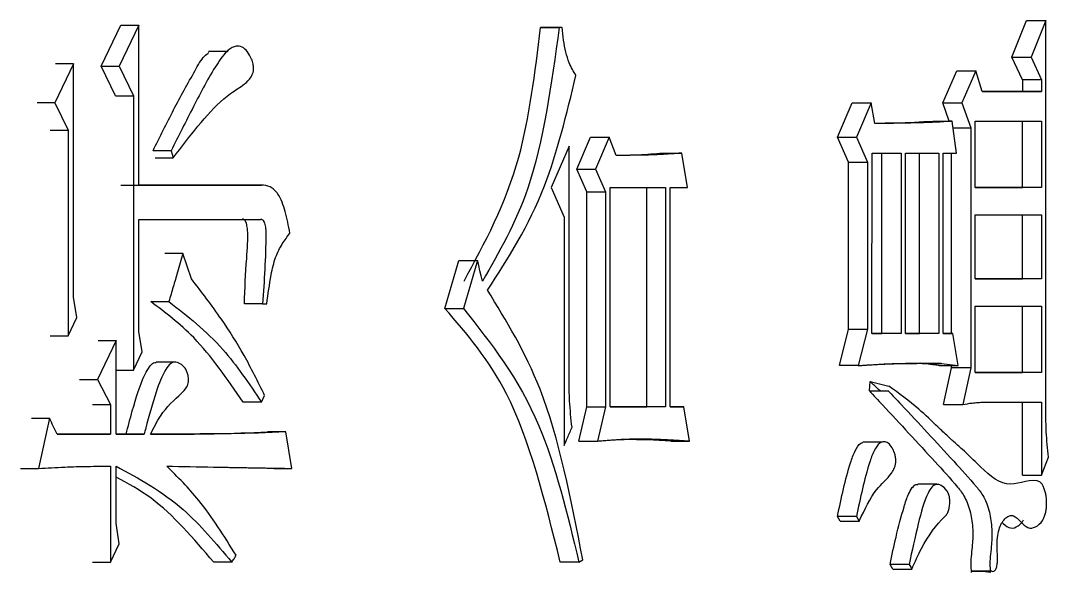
# Model space of a CAD drawing. Header units: millimetres. Extents: x 2180 to 4616, y 795 to 2518.
# Drawn here: x 3051.928 to 3056.792, y 1023.918 to 1026.53 of the extents above; entities that cross this region are included whole.
import ezdxf

# ---------------------------------------------------------------- set-up
doc = ezdxf.new("R2010")
doc.units = ezdxf.units.MM

msp = doc.modelspace()

# ---------------------------------------------------------------- linework, layer by layer
at = {"color": 7, "linetype": 'Continuous', "lineweight": 25}
for p, q in [((3056.6192, 1026.3573), (3056.6887, 1026.5303)), ((3056.6887, 1026.5303), (3056.7796, 1026.5303)), ((3056.7796, 1026.5303), (3056.71, 1026.3573)), ((3056.7796, 1024.6806), (3056.7796, 1026.5303)), ((3052.3104, 1026.3139), (3052.4024, 1026.5086)), ((3052.4877, 1026.5086), (3052.3955, 1026.3139)), ((3052.4024, 1026.5086), (3052.4877, 1026.5086)), ((3052.4877, 1025.7514), (3052.4877, 1026.5086)), ((3054.3891, 1026.4978), (3054.477, 1026.4978)), ((3054.491, 1026.4978), (3054.4031, 1026.4978)), ((3054.491, 1026.4978), (3054.477, 1026.4978)), ((3052.9046, 1026.3831), (3052.8182, 1026.3831)), ((3056.6192, 1026.3573), (3056.71, 1026.3573)), ((3056.6683, 1026.2491), (3056.6192, 1026.3573)), ((3056.71, 1026.3573), (3056.7591, 1026.2491)), ((3052.1791, 1026.3247), (3052.091, 1026.1408)), ((3052.1791, 1026.3247), (3052.0943, 1026.3247)), ((3052.3104, 1026.3139), (3052.3955, 1026.3139)), ((3052.3769, 1026.1733), (3052.3104, 1026.3139)), ((3052.3955, 1026.3139), (3052.4621, 1026.1733)), ((3056.2917, 1026.1409), (3056.3586, 1026.2924)), ((3056.3586, 1026.2924), (3056.449, 1026.2924)), ((3056.449, 1026.2924), (3056.3821, 1026.1409)), ((3056.4783, 1026.195), (3056.449, 1026.2924)), ((3056.7591, 1026.2491), (3056.6683, 1026.2491)), ((3056.6683, 1026.2491), (3056.6683, 1026.195)), ((3056.7591, 1026.2491), (3056.7591, 1026.195)), ((3056.6683, 1026.195), (3056.7591, 1026.195)), ((3052.091, 1026.1408), (3052.0063, 1026.1408)), ((3052.091, 1026.1408), (3052.1532, 1026.011)), ((3052.3769, 1026.1733), (3052.4621, 1026.1733)), ((3052.4621, 1026.1733), (3052.4621, 1024.8752)), ((3055.7939, 1025.9786), (3055.8629, 1026.1409)), ((3055.8629, 1026.1409), (3055.9527, 1026.1409)), ((3055.9527, 1026.1409), (3055.8836, 1025.9786)), ((3055.9699, 1026.0436), (3055.9527, 1026.1409)), ((3056.2917, 1026.1409), (3056.3821, 1026.1409)), ((3056.3221, 1026.0544), (3056.2917, 1026.1409)), ((3056.3821, 1026.1409), (3056.424, 1026.0219)), ((3056.2456, 1026.0544), (3056.3359, 1026.0544)), ((3056.3569, 1025.9029), (3056.3359, 1026.0544)), ((3056.4449, 1025.7407), (3056.4449, 1026.0544)), ((3056.4449, 1026.0544), (3056.7591, 1026.0544)), ((3056.6683, 1025.7407), (3056.6683, 1026.0544)), ((3056.7591, 1026.0544), (3056.7591, 1025.7407)), ((3052.0684, 1026.011), (3052.1532, 1026.011)), ((3056.3404, 1026.0219), (3056.424, 1026.0219)), ((3056.424, 1026.0219), (3056.4239, 1024.8861)), ((3054.561, 1025.8272), (3054.6256, 1025.9786)), ((3054.6256, 1025.9786), (3054.7138, 1025.9786)), ((3054.7138, 1025.9786), (3054.6491, 1025.8272)), ((3054.7461, 1025.8921), (3054.7138, 1025.9786)), ((3055.7939, 1025.9786), (3055.8836, 1025.9786)), ((3055.8456, 1025.8597), (3055.7939, 1025.9786)), ((3055.8836, 1025.9786), (3055.9354, 1025.8597)), ((3052.6406, 1025.9136), (3052.5551, 1025.9136)), ((3054.5237, 1025.9353), (3054.4396, 1025.7406)), ((3054.5236, 1024.832), (3054.5237, 1025.9353)), ((3054.9683, 1025.9029), (3055.057, 1025.9029)), ((3055.0841, 1025.7406), (3055.057, 1025.9029)), ((3055.9569, 1025.0484), (3055.957, 1025.9029)), ((3055.957, 1025.9029), (3056.0942, 1025.9029)), ((3056.0042, 1025.0484), (3056.0042, 1025.9029)), ((3056.0942, 1025.9029), (3056.0942, 1025.0484)), ((3056.1155, 1025.0484), (3056.1156, 1025.9029)), ((3056.1156, 1025.9029), (3056.2726, 1025.9029)), ((3056.1824, 1025.0484), (3056.1824, 1025.9029)), ((3056.2726, 1025.9029), (3056.2726, 1025.0484)), ((3056.2937, 1025.9029), (3056.3569, 1025.9029)), ((3056.2937, 1025.0484), (3056.2937, 1025.9029)), ((3056.3335, 1025.0484), (3056.3335, 1025.9029)), ((3052.5652, 1025.8811), (3052.6507, 1025.8811)), ((3055.8456, 1025.8597), (3055.9354, 1025.8597)), ((3055.8456, 1025.07), (3055.8456, 1025.8597)), ((3055.9354, 1025.8597), (3055.9354, 1025.07)), ((3054.561, 1025.8272), (3054.6491, 1025.8272)), ((3054.6072, 1025.719), (3054.561, 1025.8272)), ((3054.6491, 1025.8272), (3054.6954, 1025.719)), ((3052.4024, 1025.7514), (3052.9823, 1025.7514)), ((3053.0684, 1025.7514), (3052.4877, 1025.7514)), ((3052.9823, 1025.7514), (3053.0684, 1025.7514)), ((3054.4396, 1025.7406), (3054.5003, 1025.6)), ((3054.6072, 1025.719), (3054.6954, 1025.719)), ((3054.6072, 1024.7022), (3054.6072, 1025.719)), ((3054.6954, 1025.719), (3054.6954, 1024.7022)), ((3054.7184, 1024.7022), (3054.7185, 1025.7406)), ((3054.7185, 1025.7406), (3054.9797, 1025.7406)), ((3054.8912, 1024.7022), (3054.8912, 1025.7406)), ((3054.9797, 1025.7406), (3054.9797, 1024.7022)), ((3055.0025, 1025.7406), (3055.0841, 1025.7406)), ((3055.0025, 1024.7022), (3055.0025, 1025.7406)), ((3056.7591, 1025.7407), (3056.4449, 1025.7407)), ((3056.4449, 1025.7407), (3056.6683, 1025.7407)), ((3056.7591, 1025.7407), (3056.6683, 1025.7407)), ((3056.4449, 1025.308), (3056.4449, 1025.6109)), ((3056.4449, 1025.6109), (3056.7591, 1025.6109)), ((3056.6683, 1025.308), (3056.6683, 1025.6109)), ((3056.7591, 1025.6109), (3056.7591, 1025.308)), ((3052.4877, 1025.0591), (3052.4877, 1025.5892)), ((3052.4877, 1025.5892), (3053.0634, 1025.5892)), ((3052.9774, 1025.5892), (3053.0634, 1025.5892)), ((3054.5003, 1025.6), (3054.5003, 1024.5183)), ((3052.6963, 1025.4269), (3052.6108, 1025.4269)), ((3052.7368, 1025.3079), (3052.6963, 1025.4269)), ((3053.9361, 1025.1673), (3054.0028, 1025.3945)), ((3054.0028, 1025.3945), (3054.0902, 1025.3945)), ((3054.0902, 1025.3945), (3054.0234, 1025.1673)), ((3056.7591, 1025.308), (3056.4449, 1025.308)), ((3056.4449, 1025.308), (3056.6683, 1025.308)), ((3056.7591, 1025.308), (3056.6683, 1025.308)), ((3052.1946, 1025.124), (3052.1791, 1025.2214)), ((3052.5449, 1025.1997), (3052.6304, 1025.1997)), ((3053.0734, 1025.1889), (3052.9873, 1025.1889)), ((3053.0734, 1025.1889), (3053.0933, 1025.1889)), ((3056.4449, 1024.8645), (3056.4449, 1025.1782)), ((3056.4449, 1025.1782), (3056.7591, 1025.1782)), ((3056.6683, 1024.8645), (3056.6683, 1025.1782)), ((3056.7591, 1025.1782), (3056.7591, 1024.8645)), ((3052.1532, 1025.0375), (3052.1946, 1025.124)), ((3055.8025, 1024.8969), (3055.8456, 1025.07)), ((3055.8456, 1025.07), (3055.9354, 1025.07)), ((3055.9354, 1025.07), (3055.8922, 1024.8969)), ((3052.0684, 1025.0375), (3052.1532, 1025.0375)), ((3052.503, 1024.9618), (3052.4877, 1025.0591)), ((3056.0942, 1025.0484), (3055.9569, 1025.0484)), ((3055.9569, 1025.0484), (3056.0042, 1025.0484)), ((3056.0942, 1025.0484), (3056.0042, 1025.0484)), ((3056.2726, 1025.0484), (3056.1155, 1025.0484)), ((3056.1155, 1025.0484), (3056.1824, 1025.0484)), ((3056.2726, 1025.0484), (3056.1824, 1025.0484)), ((3056.3401, 1025.0484), (3056.2937, 1025.0484)), ((3056.2937, 1025.0484), (3056.3401, 1025.0484)), ((3056.3653, 1024.8969), (3056.3401, 1025.0484)), ((3052.3801, 1025.0158), (3052.2927, 1024.8319)), ((3052.295, 1025.0158), (3052.3801, 1025.0158)), ((3052.3801, 1024.5723), (3052.3801, 1025.0158)), ((3052.4621, 1024.8752), (3052.503, 1024.9618)), ((3052.3801, 1024.8752), (3052.4621, 1024.8752)), ((3052.6554, 1024.9134), (3052.5694, 1024.9134)), ((3055.8922, 1024.8969), (3055.8025, 1024.8969)), ((3056.195, 1024.9077), (3056.1872, 1024.9078)), ((3056.195, 1024.9077), (3056.2853, 1024.9077)), ((3056.2749, 1024.8969), (3056.3653, 1024.8969)), ((3056.2853, 1024.9077), (3056.3653, 1024.8969)), ((3056.2959, 1024.713), (3056.3335, 1024.8861)), ((3056.3335, 1024.8861), (3056.3335, 1024.8969)), ((3056.4239, 1024.8861), (3056.3335, 1024.8861)), ((3056.4239, 1024.8861), (3056.3862, 1024.713)), ((3052.2077, 1024.8319), (3052.2927, 1024.8319)), ((3052.2927, 1024.8319), (3052.3544, 1024.713)), ((3056.7591, 1024.8645), (3056.4449, 1024.8645)), ((3056.4449, 1024.8645), (3056.6683, 1024.8645)), ((3056.7591, 1024.8645), (3056.6683, 1024.8645)), ((3055.9444, 1024.7779), (3055.9487, 1024.8212)), ((3055.9487, 1024.8212), (3056.0364, 1024.7996)), ((3053.0684, 1024.7237), (3053.0833, 1024.7562)), ((3052.2693, 1024.713), (3052.3544, 1024.713)), ((3052.3544, 1024.713), (3052.3544, 1024.5723)), ((3053.0684, 1024.7237), (3052.9823, 1024.7237)), ((3054.5702, 1024.5399), (3054.6072, 1024.7022)), ((3054.6072, 1024.7022), (3054.6954, 1024.7022)), ((3054.6954, 1024.7022), (3054.6583, 1024.5399)), ((3054.9797, 1024.7022), (3054.7184, 1024.7022)), ((3054.7184, 1024.7022), (3054.8912, 1024.7022)), ((3054.9797, 1024.7022), (3054.8912, 1024.7022)), ((3055.066, 1024.7022), (3055.0025, 1024.7022)), ((3055.0025, 1024.7022), (3055.066, 1024.7022)), ((3055.0932, 1024.5399), (3055.066, 1024.7022)), ((3056.2959, 1024.713), (3056.3862, 1024.713)), ((3056.6683, 1024.3777), (3056.6683, 1024.7239)), ((3056.7591, 1024.7239), (3056.7591, 1024.3777)), ((3051.9803, 1024.648), (3052.065, 1024.648)), ((3052.065, 1024.648), (3052.013, 1024.4101)), ((3053.1828, 1024.5832), (3053.0966, 1024.5832)), ((3053.2126, 1024.4101), (3053.1828, 1024.5832)), ((3052.3544, 1024.5723), (3052.1014, 1024.5723)), ((3052.1014, 1024.5723), (3052.2693, 1024.5723)), ((3052.2693, 1024.5723), (3052.3544, 1024.5723)), ((3052.5132, 1024.5723), (3052.3801, 1024.5723)), ((3052.3801, 1024.5723), (3052.4279, 1024.5723)), ((3052.4279, 1024.5723), (3052.5132, 1024.5723)), ((3054.5702, 1024.5399), (3054.6583, 1024.5399)), ((3055.0045, 1024.5399), (3054.8955, 1024.5453)), ((3055.0045, 1024.5399), (3055.0932, 1024.5399)), ((3056.003, 1024.5345), (3055.9131, 1024.5345)), ((3056.7591, 1024.3777), (3056.7918, 1024.4642)), ((3051.9284, 1024.4101), (3052.013, 1024.4101)), ((3052.3544, 1024.4209), (3052.3544, 1023.9666)), ((3052.3801, 1024.1505), (3052.3801, 1024.4208)), ((3053.1264, 1024.4101), (3053.2126, 1024.4101)), ((3056.2645, 1024.3351), (3056.1734, 1024.3351)), ((3052.3955, 1024.0531), (3052.3801, 1024.1505)), ((3055.8068, 1024.1614), (3055.7938, 1024.183)), ((3055.8068, 1024.1614), (3055.8965, 1024.1614)), ((3055.8835, 1024.183), (3055.8965, 1024.1614)), ((3052.3544, 1023.9666), (3052.3955, 1024.0531)), ((3052.2693, 1023.9666), (3052.3544, 1023.9666)), ((3052.9283, 1023.9665), (3052.8424, 1023.9665)), ((3054.5702, 1023.9666), (3054.4822, 1023.9666)), ((3054.5702, 1023.9666), (3054.5888, 1023.9774)), ((3056.1326, 1023.9559), (3056.0425, 1023.9559)), ((3056.0553, 1023.9342), (3056.1453, 1023.9342)), ((3056.5241, 1023.9234), (3056.4335, 1023.9234))]:
    msp.add_line(p, q, dxfattribs=at)
at = {"color": 7, "linetype": 'Continuous', "lineweight": 25, "flags": 128}
for points in [[(3054.4031, 1026.4978), (3054.3953, 1026.4978), (3054.3891, 1026.4978)], [(3052.1791, 1025.2214), (3052.1791, 1025.6913), (3052.1791, 1026.3247)], [(3052.1532, 1026.011), (3052.1532, 1025.5411), (3052.1532, 1025.0375)], [(3052.6406, 1025.9136), (3052.6456, 1025.8974), (3052.6507, 1025.8812)], [(3054.114, 1025.2971), (3054.108, 1025.3215), (3054.1021, 1025.3458), (3054.0961, 1025.3701), (3054.0902, 1025.3945)], [(3055.9444, 1024.7779), (3055.9848, 1024.7779), (3056.0095, 1024.7779), (3056.0343, 1024.7779)], [(3056.6683, 1024.3777), (3056.691, 1024.3777), (3056.7137, 1024.3777), (3056.7364, 1024.3777), (3056.7591, 1024.3777)], [(3055.8835, 1024.183), (3055.8503, 1024.183), (3055.8221, 1024.183), (3055.7938, 1024.183)], [(3056.0553, 1023.9342), (3056.052, 1023.9397), (3056.0488, 1023.9452), (3056.0425, 1023.9558)], [(3056.1326, 1023.9558), (3056.1358, 1023.9503), (3056.1406, 1023.9423), (3056.1453, 1023.9342)]]:
    msp.add_lwpolyline(points, dxfattribs=at)
at = {"color": 7, "linetype": 'Continuous', "lineweight": 25}
for points, knots in [([(3054.0266, 1025.2971), (3054.125, 1025.4779), (3054.304, 1025.8065), (3054.3627, 1026.2833), (3054.3891, 1026.4978)], [0, 0, 0, 0, 0.5499053, 1, 1, 1, 1]), ([(3054.477, 1026.4978), (3054.44, 1026.2268), (3054.375, 1025.7501), (3054.1927, 1025.4337), (3054.114, 1025.2971)], [0, 0, 0, 0, 0.568428, 1, 1, 1, 1]), ([(3054.5563, 1026.2707), (3054.5448, 1026.2891), (3054.5256, 1026.3197), (3054.5079, 1026.3807), (3054.4972, 1026.4376), (3054.4931, 1026.4777), (3054.491, 1026.4978)], [0, 0, 0, 0, 0.329917, 0.550134, 0.774051, 1, 1, 1, 1]), ([(3052.6507, 1025.8811), (3052.6895, 1025.9315), (3052.767, 1026.0322), (3052.8683, 1026.1469), (3052.9548, 1026.209), (3053.0044, 1026.237), (3053.0261, 1026.2764), (3053.0304, 1026.2914), (3053.0314, 1026.3072), (3053.0288, 1026.3272), (3053.0197, 1026.3551), (3053.0021, 1026.385), (3052.9767, 1026.408), (3052.9447, 1026.4117), (3052.9018, 1026.3875), (3052.8326, 1026.29), (3052.7459, 1026.1234), (3052.6757, 1025.9836), (3052.6406, 1025.9136)], [0, 0, 0, 0, 0.14589, 0.291848, 0.364926, 0.43814, 0.449708, 0.457487, 0.465325, 0.474776, 0.490324, 0.518026, 0.54742, 0.577063, 0.617255, 0.685721, 0.842506, 1, 1, 1, 1]), ([(3052.5551, 1025.9136), (3052.5874, 1025.9791), (3052.652, 1026.1102), (3052.7336, 1026.2568), (3052.7878, 1026.3552), (3052.8124, 1026.3735), (3052.8192, 1026.3786)], [0, 0, 0, 0, 0.3897755, 0.7796017, 0.9393177, 1, 1, 1, 1]), ([(3054.1377, 1025.2538), (3054.2357, 1025.4052), (3054.4134, 1025.6799), (3054.512, 1026.0877), (3054.5563, 1026.2707)], [0, 0, 0, 0, 0.551247, 1, 1, 1, 1]), ([(3056.7591, 1026.195), (3056.7181, 1026.195), (3056.6251, 1026.195), (3056.5309, 1026.195), (3056.4783, 1026.195)], [0, 0, 0, 0, 0.44202, 1, 1, 1, 1]), ([(3056.4783, 1026.195), (3056.4897, 1026.195), (3056.5535, 1026.195), (3056.6165, 1026.195), (3056.6683, 1026.195)], [0, 0, 0, 0, 0.178373, 1, 1, 1, 1]), ([(3056.3359, 1026.0544), (3056.3339, 1026.0542), (3056.328, 1026.0538), (3056.3183, 1026.053), (3056.3065, 1026.0522), (3056.2967, 1026.0514), (3056.2889, 1026.0509), (3056.283, 1026.0505), (3056.2771, 1026.0501), (3056.2713, 1026.0498), (3056.2654, 1026.0495), (3056.2595, 1026.0492), (3056.2536, 1026.0489), (3056.2418, 1026.0483), (3056.2005, 1026.0467), (3056.1531, 1026.0452), (3056.1115, 1026.0447), (3056.0996, 1026.0446), (3056.0936, 1026.0445), (3056.0877, 1026.0444), (3056.0817, 1026.0443), (3056.0758, 1026.0443), (3056.0698, 1026.0442), (3056.0639, 1026.0442), (3056.0579, 1026.0441), (3056.0519, 1026.0441), (3056.046, 1026.044), (3056.04, 1026.044), (3056.034, 1026.0439), (3056.028, 1026.0439), (3056.023, 1026.0439), (3056.0191, 1026.0438), (3056.0161, 1026.0438), (3056.0131, 1026.0438), (3056.0101, 1026.0438), (3056.0071, 1026.0438), (3056.0041, 1026.0437), (3056.0011, 1026.0437), (3055.9981, 1026.0437), (3055.9951, 1026.0437), (3055.9921, 1026.0437), (3055.9891, 1026.0437), (3055.9861, 1026.0436), (3055.9831, 1026.0436), (3055.9801, 1026.0436), (3055.9771, 1026.0436), (3055.9737, 1026.0436), (3055.9713, 1026.0436), (3055.9699, 1026.0436)], [0, 0, 0, 0, 0.016204, 0.048613, 0.081022, 0.11343, 0.129634, 0.145839, 0.162043, 0.178247, 0.194452, 0.210656, 0.22686, 0.243065, 0.307882, 0.567153, 0.631971, 0.648175, 0.664379, 0.680583, 0.696788, 0.712992, 0.729196, 0.745401, 0.761605, 0.777809, 0.794014, 0.810218, 0.826422, 0.842626, 0.858831, 0.866933, 0.875035, 0.883137, 0.891239, 0.899342, 0.907444, 0.915546, 0.923648, 0.93175, 0.939852, 0.947954, 0.956057, 0.964159, 0.972261, 0.980363, 0.988465, 1, 1, 1, 1]), ([(3055.9742, 1026.0442), (3055.9747, 1026.0442), (3056.0071, 1026.0444), (3056.098, 1026.0453), (3056.1875, 1026.0508), (3056.2456, 1026.0544)], [0, 0, 0, 0, 0.005708, 0.354347, 1, 1, 1, 1]), ([(3054.7459, 1025.8927), (3054.7812, 1025.8933), (3054.8558, 1025.8946), (3054.9296, 1025.9001), (3054.9683, 1025.9029)], [0, 0, 0, 0, 0.474595, 1, 1, 1, 1]), ([(3055.057, 1025.9029), (3055.0507, 1025.9025), (3055.0412, 1025.9018), (3055.0286, 1025.9009), (3055.0191, 1025.9002), (3055.0097, 1025.8996), (3055.0002, 1025.899), (3054.9907, 1025.8983), (3054.9828, 1025.8978), (3054.9765, 1025.8975), (3054.9718, 1025.8972), (3054.967, 1025.8969), (3054.9623, 1025.8966), (3054.9575, 1025.8964), (3054.9528, 1025.8961), (3054.948, 1025.8959), (3054.9433, 1025.8956), (3054.9385, 1025.8954), (3054.9338, 1025.8952), (3054.929, 1025.895), (3054.9243, 1025.8948), (3054.9195, 1025.8946), (3054.9147, 1025.8944), (3054.91, 1025.8942), (3054.9052, 1025.8941), (3054.9005, 1025.8939), (3054.8957, 1025.8938), (3054.8909, 1025.8936), (3054.8862, 1025.8935), (3054.8814, 1025.8934), (3054.8766, 1025.8933), (3054.8719, 1025.8932), (3054.8671, 1025.8931), (3054.8623, 1025.893), (3054.8575, 1025.8929), (3054.8528, 1025.8928), (3054.848, 1025.8927), (3054.8432, 1025.8927), (3054.8384, 1025.8926), (3054.8337, 1025.8925), (3054.8289, 1025.8925), (3054.8225, 1025.8924), (3054.8161, 1025.8924), (3054.8097, 1025.8923), (3054.805, 1025.8923), (3054.8002, 1025.8923), (3054.7954, 1025.8922), (3054.7906, 1025.8922), (3054.7858, 1025.8922), (3054.781, 1025.8922), (3054.7762, 1025.8922), (3054.7714, 1025.8921), (3054.7674, 1025.8921), (3054.7642, 1025.8921), (3054.7618, 1025.8921), (3054.7594, 1025.8921), (3054.757, 1025.8921), (3054.7546, 1025.8921), (3054.7522, 1025.8921), (3054.7494, 1025.8921), (3054.7474, 1025.8921), (3054.7461, 1025.8921)], [0, 0, 0, 0, 0.061285, 0.091928, 0.12257, 0.153213, 0.183855, 0.214498, 0.24514, 0.260462, 0.275783, 0.291104, 0.306426, 0.321747, 0.337068, 0.352389, 0.367711, 0.383032, 0.398353, 0.413674, 0.428996, 0.444317, 0.459638, 0.47496, 0.490281, 0.505602, 0.520923, 0.536245, 0.551566, 0.566887, 0.582209, 0.59753, 0.612851, 0.628172, 0.643494, 0.658815, 0.674136, 0.689457, 0.704779, 0.7201, 0.735421, 0.750743, 0.781385, 0.796706, 0.812028, 0.827349, 0.84267, 0.857991, 0.873313, 0.888634, 0.903955, 0.919277, 0.934598, 0.942258, 0.949919, 0.95758, 0.96524, 0.972901, 0.980562, 0.988222, 1, 1, 1, 1]), ([(3053.2027, 1025.5243), (3053.1962, 1025.5588), (3053.1834, 1025.6267), (3053.1523, 1025.7097), (3053.1094, 1025.7474), (3053.082, 1025.7501), (3053.0684, 1025.7514)], [0, 0, 0, 0, 0.291823, 0.574939, 0.78881, 1, 1, 1, 1]), ([(3052.9873, 1025.1889), (3052.9901, 1025.2607), (3052.9945, 1025.3774), (3053.0069, 1025.504), (3052.9998, 1025.5617), (3052.995, 1025.5762), (3052.9902, 1025.585), (3052.9852, 1025.5892), (3052.9808, 1025.5901), (3052.9785, 1025.5894), (3052.9774, 1025.589)], [0, 0, 0, 0, 0.504472, 0.820051, 0.880672, 0.910958, 0.94026, 0.968978, 0.983953, 1, 1, 1, 1]), ([(3053.0634, 1025.589), (3053.0651, 1025.5894), (3053.0683, 1025.5903), (3053.0736, 1025.5877), (3053.0787, 1025.5812), (3053.0845, 1025.5673), (3053.0886, 1025.5453), (3053.0891, 1025.4164), (3053.0809, 1025.2981), (3053.0734, 1025.1889)], [0, 0, 0, 0, 0.022685, 0.043674, 0.07363, 0.104665, 0.167541, 0.232295, 1, 1, 1, 1]), ([(3053.0933, 1025.1889), (3053.0996, 1025.2352), (3053.1098, 1025.3109), (3053.1325, 1025.4114), (3053.1659, 1025.4745), (3053.1905, 1025.5078), (3053.2027, 1025.5243)], [0, 0, 0, 0, 0.3486089, 0.5710474, 0.7872472, 1, 1, 1, 1]), ([(3052.6963, 1025.4269), (3052.6878, 1025.3975), (3052.6726, 1025.345), (3052.6506, 1025.2693), (3052.6371, 1025.2229), (3052.6304, 1025.1997)], [0, 0, 0, 0, 0.387829, 0.693915, 1, 1, 1, 1]), ([(3053.0833, 1024.7562), (3053.0515, 1024.8206), (3052.9877, 1024.9495), (3052.8712, 1025.133), (3052.7848, 1025.2454), (3052.7368, 1025.3079)], [0, 0, 0, 0, 0.30776, 0.615622, 1, 1, 1, 1]), ([(3054.5888, 1023.9774), (3054.5329, 1024.265), (3054.4343, 1024.772), (3054.2273, 1025.1083), (3054.1377, 1025.2538)], [0, 0, 0, 0, 0.567325, 1, 1, 1, 1]), ([(3052.9823, 1024.7237), (3052.9065, 1024.8337), (3052.7719, 1025.0288), (3052.6139, 1025.1478), (3052.5449, 1025.1997)], [0, 0, 0, 0, 0.563236, 1, 1, 1, 1]), ([(3052.6304, 1025.1997), (3052.7181, 1025.1318), (3052.8759, 1025.0099), (3053.0092, 1024.8117), (3053.0684, 1024.7237)], [0, 0, 0, 0, 0.556366, 1, 1, 1, 1]), ([(3054.4822, 1023.9666), (3054.4097, 1024.2569), (3054.2824, 1024.7669), (3054.0404, 1025.0468), (3053.9361, 1025.1673)], [0, 0, 0, 0, 0.5693609, 1, 1, 1, 1]), ([(3053.9361, 1025.1673), (3053.9435, 1025.1673), (3053.9582, 1025.1673), (3053.9873, 1025.1673), (3054.009, 1025.1673), (3054.0234, 1025.1673)], [0, 0, 0, 0, 0.252356, 0.504904, 1, 1, 1, 1]), ([(3054.0234, 1025.1673), (3054.1541, 1025.0034), (3054.3919, 1024.7052), (3054.5148, 1024.196), (3054.5702, 1023.9666)], [0, 0, 0, 0, 0.549466, 1, 1, 1, 1]), ([(3052.4279, 1024.5723), (3052.4374, 1024.6091), (3052.4632, 1024.7082), (3052.4977, 1024.8216), (3052.5362, 1024.89), (3052.5543, 1024.9104), (3052.5654, 1024.9116), (3052.5694, 1024.912)], [0, 0, 0, 0, 0.274753, 0.74027, 0.857797, 0.948519, 1, 1, 1, 1]), ([(3052.5438, 1024.5724), (3052.5587, 1024.6025), (3052.6003, 1024.6866), (3052.6645, 1024.7413), (3052.7102, 1024.7857), (3052.7201, 1024.8071), (3052.7228, 1024.8209), (3052.7231, 1024.8371), (3052.7204, 1024.8551), (3052.7142, 1024.8739), (3052.7022, 1024.8932), (3052.6823, 1024.907), (3052.6594, 1024.9168), (3052.635, 1024.9068), (3052.6024, 1024.863), (3052.5634, 1024.757), (3052.533, 1024.6505), (3052.5157, 1024.5822), (3052.5132, 1024.5723)], [0, 0, 0, 0, 0.11687, 0.3258, 0.377744, 0.393029, 0.405901, 0.418726, 0.438143, 0.45802, 0.48112, 0.522189, 0.572441, 0.606763, 0.655286, 0.785224, 0.968955, 1, 1, 1, 1]), ([(3055.8922, 1024.8969), (3055.8943, 1024.8971), (3055.8975, 1024.8973), (3055.9027, 1024.8976), (3055.908, 1024.898), (3055.9143, 1024.8984), (3055.9206, 1024.8989), (3055.9269, 1024.8993), (3055.9332, 1024.8997), (3055.9416, 1024.9003), (3055.9521, 1024.901), (3055.9647, 1024.9018), (3055.9772, 1024.9026), (3056.0024, 1024.904), (3056.0316, 1024.9055), (3056.0608, 1024.9065), (3056.0754, 1024.9069), (3056.0858, 1024.9072), (3056.0962, 1024.9074), (3056.1087, 1024.9077), (3056.1211, 1024.9079), (3056.1336, 1024.908), (3056.146, 1024.9081), (3056.1584, 1024.9082), (3056.1709, 1024.9082), (3056.1833, 1024.9083), (3056.1936, 1024.9083), (3056.2019, 1024.9082), (3056.2081, 1024.9082), (3056.2143, 1024.9082), (3056.2205, 1024.9082), (3056.2267, 1024.9082), (3056.2329, 1024.9081), (3056.239, 1024.9081), (3056.2452, 1024.908), (3056.2514, 1024.908), (3056.2576, 1024.908), (3056.2627, 1024.9079), (3056.2668, 1024.9079), (3056.2699, 1024.9079), (3056.273, 1024.9078), (3056.2761, 1024.9078), (3056.2787, 1024.9078), (3056.2817, 1024.9078), (3056.2838, 1024.9078), (3056.2853, 1024.9077)], [0, 0, 0, 0, 0.015876, 0.023814, 0.03969, 0.055566, 0.071442, 0.087319, 0.103195, 0.119071, 0.150823, 0.182575, 0.214327, 0.246079, 0.373089, 0.436594, 0.468346, 0.484222, 0.515974, 0.547726, 0.579478, 0.611231, 0.642983, 0.674735, 0.706487, 0.738239, 0.769992, 0.785868, 0.801744, 0.81762, 0.833496, 0.849372, 0.865248, 0.881124, 0.897, 0.912876, 0.928753, 0.944629, 0.952567, 0.960505, 0.968443, 0.976381, 0.984319, 0.988288, 1, 1, 1, 1]), ([(3056.0033, 1024.904), (3056.0405, 1024.9053), (3056.0964, 1024.9073), (3056.1563, 1024.9077), (3056.1901, 1024.9078), (3056.1913, 1024.9078), (3056.1914, 1024.9078)], [0, 0, 0, 0, 0.5664829, 0.8519745, 0.9816337, 1, 1, 1, 1]), ([(3056.2749, 1024.8969), (3056.2677, 1024.8979), (3056.2533, 1024.8999), (3056.2267, 1024.9035), (3056.2072, 1024.9061), (3056.195, 1024.9077)], [0, 0, 0, 0, 0.271354, 0.542708, 1, 1, 1, 1]), ([(3054.5376, 1024.6048), (3054.5331, 1024.6467), (3054.5249, 1024.7215), (3054.524, 1024.7982), (3054.5237, 1024.832)], [0, 0, 0, 0, 0.5590432, 1, 1, 1, 1]), ([(3055.9444, 1024.7779), (3055.9653, 1024.7556), (3056.0699, 1024.6441), (3056.2093, 1024.4917), (3056.3389, 1024.351), (3056.3977, 1024.2774), (3056.4239, 1024.2067), (3056.4353, 1024.125), (3056.4327, 1024.0419), (3056.4225, 1023.9759), (3056.4252, 1023.9315), (3056.426, 1023.9179)], [0, 0, 0, 0, 0.1024351, 0.5121529, 0.6908177, 0.7518366, 0.8136757, 0.8676501, 0.91383, 0.9734792, 1, 1, 1, 1]), ([(3055.9951, 1024.7779), (3055.9861, 1024.7862), (3055.9726, 1024.7988), (3055.9577, 1024.8127), (3055.9514, 1024.8186), (3055.9495, 1024.8204), (3055.9489, 1024.821), (3055.9487, 1024.8212)], [0, 0, 0, 0, 0.57762, 0.877327, 0.960792, 0.985928, 1, 1, 1, 1]), ([(3056.0325, 1024.7797), (3056.0535, 1024.7574), (3056.1581, 1024.646), (3056.298, 1024.4944), (3056.4277, 1024.3522), (3056.4871, 1024.2794), (3056.5138, 1024.2092), (3056.5257, 1024.1274), (3056.5235, 1024.0431), (3056.5129, 1023.9765), (3056.5157, 1023.9315), (3056.5165, 1023.9179)], [0, 0, 0, 0, 0.102062, 0.510275, 0.689515, 0.750609, 0.812535, 0.866745, 0.912849, 0.973626, 1, 1, 1, 1]), ([(3056.5241, 1023.9234), (3056.527, 1023.9228), (3056.5329, 1023.9216), (3056.5399, 1023.9285), (3056.5445, 1023.9366), (3056.5482, 1023.9479), (3056.5512, 1023.9721), (3056.5502, 1024.0027), (3056.5492, 1024.0306), (3056.5485, 1024.059), (3056.5509, 1024.0928), (3056.56, 1024.13), (3056.5736, 1024.1589), (3056.5902, 1024.1776), (3056.6081, 1024.1876), (3056.6326, 1024.188), (3056.6605, 1024.1583), (3056.6941, 1024.1235), (3056.7313, 1024.1297), (3056.7578, 1024.1523), (3056.7722, 1024.18), (3056.778, 1024.1974), (3056.7818, 1024.2169), (3056.7835, 1024.2381), (3056.7833, 1024.2597), (3056.781, 1024.2809), (3056.7768, 1024.3007), (3056.771, 1024.3182), (3056.764, 1024.3329), (3056.7532, 1024.3474), (3056.6955, 1024.3638), (3056.5924, 1024.2987), (3056.4755, 1024.4133), (3056.393, 1024.4931), (3056.3498, 1024.5314), (3056.3268, 1024.5522), (3056.3034, 1024.5737), (3056.2549, 1024.6192), (3056.1635, 1024.709), (3056.0844, 1024.7654), (3056.0364, 1024.7996)], [0, 0, 0, 0, 0.0074279, 0.0151088, 0.018668, 0.0222618, 0.0303146, 0.0455372, 0.055335, 0.060934, 0.0765041, 0.0919131, 0.1068343, 0.1230066, 0.1386606, 0.1541664, 0.1852101, 0.2165399, 0.2480608, 0.27952, 0.2881035, 0.2959962, 0.3035999, 0.3113608, 0.3192842, 0.3270087, 0.3349183, 0.3433715, 0.3513163, 0.3590478, 0.3751738, 0.500216, 0.6249565, 0.6874438, 0.7294723, 0.7423687, 0.7498533, 0.7933768, 0.8747081, 1, 1, 1, 1]), ([(3056.3862, 1024.713), (3056.4011, 1024.7156), (3056.4252, 1024.7199), (3056.4587, 1024.7224), (3056.4773, 1024.7234), (3056.4866, 1024.7239)], [0, 0, 0, 0, 0.443386, 0.721661, 1, 1, 1, 1]), ([(3056.4866, 1024.7239), (3056.5323, 1024.7239), (3056.6238, 1024.7239), (3056.714, 1024.7239), (3056.7591, 1024.7239)], [0, 0, 0, 0, 0.499996, 1, 1, 1, 1]), ([(3056.7918, 1024.4642), (3056.7878, 1024.504), (3056.7805, 1024.5751), (3056.7799, 1024.6483), (3056.7796, 1024.6806)], [0, 0, 0, 0, 0.558835, 1, 1, 1, 1]), ([(3052.1014, 1024.5723), (3052.0953, 1024.5849), (3052.0832, 1024.6102), (3052.0711, 1024.6354), (3052.065, 1024.648)], [0, 0, 0, 0, 0.499999, 1, 1, 1, 1]), ([(3053.1828, 1024.5832), (3053.0968, 1024.5794), (3052.9678, 1024.5736), (3052.8264, 1024.5736), (3052.7664, 1024.5732), (3052.7446, 1024.5731), (3052.7309, 1024.5731), (3052.72, 1024.573), (3052.709, 1024.573), (3052.6981, 1024.5729), (3052.6872, 1024.5729), (3052.6789, 1024.5728), (3052.6707, 1024.5728), (3052.6598, 1024.5728), (3052.6488, 1024.5727), (3052.6378, 1024.5727), (3052.6296, 1024.5726), (3052.6186, 1024.5726), (3052.609, 1024.5726), (3052.6008, 1024.5725), (3052.5967, 1024.5725), (3052.5925, 1024.5725), (3052.587, 1024.5725), (3052.5815, 1024.5725), (3052.576, 1024.5724), (3052.5719, 1024.5724), (3052.5664, 1024.5724), (3052.5609, 1024.5724), (3052.5554, 1024.5724), (3052.5502, 1024.5724), (3052.5463, 1024.5723), (3052.5438, 1024.5723)], [0, 0, 0, 0, 0.408156, 0.61223, 0.663248, 0.688757, 0.714266, 0.727021, 0.739776, 0.765285, 0.778039, 0.790794, 0.803548, 0.816303, 0.841812, 0.854567, 0.867321, 0.880076, 0.905585, 0.911962, 0.918339, 0.924717, 0.931094, 0.943848, 0.950226, 0.956603, 0.96298, 0.975735, 0.982112, 0.988489, 1, 1, 1, 1]), ([(3052.544, 1024.5727), (3052.5594, 1024.5727), (3052.6604, 1024.5731), (3052.8454, 1024.5723), (3053.0129, 1024.5796), (3053.0966, 1024.5832)], [0, 0, 0, 0, 0.082726, 0.541325, 1, 1, 1, 1]), ([(3054.5003, 1024.5183), (3054.5056, 1024.5306), (3054.5145, 1024.5512), (3054.527, 1024.5801), (3054.5341, 1024.5966), (3054.5376, 1024.6048)], [0, 0, 0, 0, 0.428307, 0.714154, 1, 1, 1, 1]), ([(3054.6583, 1024.5399), (3054.6627, 1024.5403), (3054.6693, 1024.541), (3054.6802, 1024.5418), (3054.6912, 1024.5427), (3054.7021, 1024.5434), (3054.713, 1024.5442), (3054.7218, 1024.5448), (3054.7305, 1024.5455), (3054.7371, 1024.5459), (3054.7502, 1024.5469), (3054.796, 1024.5501), (3054.8416, 1024.5506), (3054.8828, 1024.5503), (3054.8915, 1024.5501), (3054.9001, 1024.55), (3054.9088, 1024.5498), (3054.9175, 1024.5495), (3054.9261, 1024.5492), (3054.9326, 1024.549), (3054.938, 1024.5488), (3054.9434, 1024.5486), (3054.9477, 1024.5484), (3054.952, 1024.5482), (3054.9563, 1024.548), (3054.9607, 1024.5478), (3054.9661, 1024.5476), (3054.9704, 1024.5474), (3054.9747, 1024.5472), (3054.979, 1024.5469), (3054.9833, 1024.5467), (3054.9887, 1024.5464), (3054.993, 1024.5462), (3054.9973, 1024.546), (3055.0016, 1024.5457), (3055.0059, 1024.5455), (3055.0102, 1024.5453), (3055.0145, 1024.545), (3055.0188, 1024.5447), (3055.0242, 1024.5444), (3055.0285, 1024.5442), (3055.0339, 1024.5438), (3055.0382, 1024.5435), (3055.0425, 1024.5433), (3055.0468, 1024.543), (3055.0511, 1024.5427), (3055.0564, 1024.5424), (3055.0607, 1024.5421), (3055.065, 1024.5418), (3055.0693, 1024.5415), (3055.0736, 1024.5412), (3055.0779, 1024.5409), (3055.082, 1024.5407), (3055.0871, 1024.5403), (3055.0912, 1024.5401), (3055.0932, 1024.5399)], [0, 0, 0, 0, 0.029904, 0.044856, 0.07476, 0.104664, 0.119616, 0.14952, 0.164472, 0.179424, 0.194376, 0.254184, 0.493446, 0.508398, 0.538302, 0.553254, 0.568206, 0.59811, 0.613062, 0.628014, 0.642966, 0.650442, 0.665394, 0.67287, 0.680346, 0.695298, 0.702774, 0.717726, 0.725202, 0.732678, 0.74763, 0.755106, 0.770057, 0.777533, 0.785009, 0.799961, 0.807437, 0.814913, 0.829865, 0.837341, 0.852293, 0.859769, 0.874721, 0.882197, 0.889673, 0.904625, 0.912101, 0.927053, 0.934529, 0.942005, 0.956957, 0.964433, 0.971909, 0.985954, 1, 1, 1, 1]), ([(3054.7395, 1024.5461), (3054.7625, 1024.5472), (3054.7965, 1024.5488), (3054.8614, 1024.5477), (3054.8864, 1024.547), (3054.8973, 1024.5466), (3054.8963, 1024.5466), (3054.8959, 1024.5466)], [0, 0, 0, 0, 0.522823, 0.776202, 0.909765, 0.965766, 1, 1, 1, 1]), ([(3055.8965, 1024.1614), (3055.9224, 1024.2164), (3055.9682, 1024.3138), (3056.0335, 1024.3605), (3056.0621, 1024.4081), (3056.0683, 1024.4285), (3056.0704, 1024.4465), (3056.0684, 1024.4658), (3056.0624, 1024.4872), (3056.0515, 1024.5115), (3056.0347, 1024.5325), (3056.014, 1024.5386), (3055.9897, 1024.531), (3055.9651, 1024.4949), (3055.9248, 1024.3814), (3055.9018, 1024.2709), (3055.8835, 1024.183)], [0, 0, 0, 0, 0.207454, 0.367231, 0.400729, 0.416588, 0.431291, 0.448091, 0.466661, 0.497247, 0.538505, 0.578637, 0.620092, 0.68235, 0.74713, 1, 1, 1, 1]), ([(3055.7938, 1024.183), (3055.812, 1024.2713), (3055.8349, 1024.3823), (3055.8753, 1024.4941), (3055.8967, 1024.5287), (3055.9106, 1024.5321), (3055.914, 1024.5329)], [0, 0, 0, 0, 0.631295, 0.792978, 0.948304, 1, 1, 1, 1]), ([(3052.013, 1024.4101), (3052.0545, 1024.4126), (3052.1325, 1024.4172), (3052.2462, 1024.4202), (3052.3184, 1024.4207), (3052.3544, 1024.4209)], [0, 0, 0, 0, 0.362921, 0.681445, 1, 1, 1, 1]), ([(3052.3801, 1024.4208), (3052.4886, 1024.3623), (3052.6835, 1024.2573), (3052.8531, 1024.0558), (3052.9283, 1023.9665)], [0, 0, 0, 0, 0.5569278, 1, 1, 1, 1]), ([(3052.9484, 1023.999), (3052.8912, 1024.0904), (3052.7896, 1024.2527), (3052.6717, 1024.3697), (3052.6202, 1024.4209)], [0, 0, 0, 0, 0.562943, 1, 1, 1, 1]), ([(3052.6202, 1024.4209), (3052.694, 1024.4195), (3052.7725, 1024.4181), (3052.855, 1024.4165), (3052.8733, 1024.4162), (3052.8916, 1024.4159), (3052.9099, 1024.4155), (3052.9282, 1024.4152), (3052.9464, 1024.4149), (3052.9647, 1024.4145), (3052.9829, 1024.4142), (3053.0011, 1024.4139), (3053.0193, 1024.4136), (3053.0375, 1024.4132), (3053.0557, 1024.4129), (3053.0784, 1024.4125), (3053.0965, 1024.4122), (3053.1147, 1024.4119), (3053.1328, 1024.4115), (3053.1486, 1024.4113), (3053.1645, 1024.411), (3053.1735, 1024.4108), (3053.1825, 1024.4106), (3053.1909, 1024.4105), (3053.201, 1024.4103), (3053.2087, 1024.4102), (3053.2126, 1024.4101)], [0, 0, 0, 0, 0.370203, 0.393341, 0.416478, 0.462753, 0.485891, 0.509029, 0.555304, 0.578441, 0.601579, 0.647854, 0.670992, 0.694129, 0.740405, 0.763542, 0.809817, 0.832955, 0.856093, 0.902368, 0.913937, 0.937074, 0.948643, 0.960212, 0.980106, 1, 1, 1, 1]), ([(3052.8424, 1023.9665), (3052.7465, 1024.079), (3052.6014, 1024.2494), (3052.4362, 1024.3389), (3052.3801, 1024.3693)], [0, 0, 0, 0, 0.660602, 1, 1, 1, 1]), ([(3056.0425, 1023.9558), (3056.0516, 1023.9994), (3056.0712, 1024.0938), (3056.1008, 1024.2039), (3056.1262, 1024.2849), (3056.1471, 1024.3213), (3056.1634, 1024.336), (3056.1723, 1024.334), (3056.1737, 1024.3337)], [0, 0, 0, 0, 0.286852, 0.622404, 0.772133, 0.876755, 0.981673, 1, 1, 1, 1]), ([(3056.1453, 1023.9342), (3056.1604, 1023.9678), (3056.206, 1024.0692), (3056.265, 1024.1485), (3056.3111, 1024.1923), (3056.3193, 1024.2096), (3056.324, 1024.231), (3056.3256, 1024.2529), (3056.3242, 1024.273), (3056.3196, 1024.2907), (3056.3066, 1024.3139), (3056.2864, 1024.3303), (3056.2615, 1024.3382), (3056.2395, 1024.3245), (3056.2063, 1024.2686), (3056.172, 1024.138), (3056.1465, 1024.0202), (3056.1326, 1023.9558)], [0, 0, 0, 0, 0.118686, 0.359193, 0.382947, 0.402076, 0.42122, 0.441112, 0.455767, 0.470498, 0.490907, 0.5484, 0.590659, 0.633123, 0.67426, 0.821854, 1, 1, 1, 1]), ([(3056.5727, 1024.1546), (3056.5746, 1024.1528), (3056.5873, 1024.1404), (3056.6128, 1024.1215), (3056.6434, 1024.1336), (3056.664, 1024.15), (3056.6714, 1024.1634), (3056.6736, 1024.1675)], [0, 0, 0, 0, 0.056784, 0.388506, 0.737485, 0.920114, 1, 1, 1, 1]), ([(3052.9283, 1023.9665), (3052.9316, 1023.9719), (3052.9383, 1023.9828), (3052.945, 1023.9936), (3052.9484, 1023.999)], [0, 0, 0, 0, 0.5, 1, 1, 1, 1]), ([(3056.5165, 1023.9179), (3056.5012, 1023.9199), (3056.4745, 1023.9234), (3056.4451, 1023.9236), (3056.4303, 1023.9217), (3056.4268, 1023.9199), (3056.4261, 1023.9188), (3056.426, 1023.9183), (3056.426, 1023.918), (3056.426, 1023.9179)], [0, 0, 0, 0, 0.4936042, 0.8618762, 0.9556623, 0.9820838, 0.9915388, 0.9957956, 1, 1, 1, 1]), ([(3056.4335, 1023.9234), (3056.4319, 1023.9234), (3056.4293, 1023.9234), (3056.4268, 1023.9234), (3056.4262, 1023.9234), (3056.4262, 1023.9234), (3056.4262, 1023.9234), (3056.4311, 1023.9234), (3056.4496, 1023.9234), (3056.4704, 1023.9234), (3056.4865, 1023.9234), (3056.4942, 1023.9234)], [0, 0, 0, 0, 0.130494, 0.199379, 0.207103, 0.209603, 0.211282, 0.211887, 0.478621, 0.750544, 1, 1, 1, 1])]:
    msp.add_open_spline(points, degree=3, knots=knots, dxfattribs=at)

doc.saveas('drawing.dxf')
